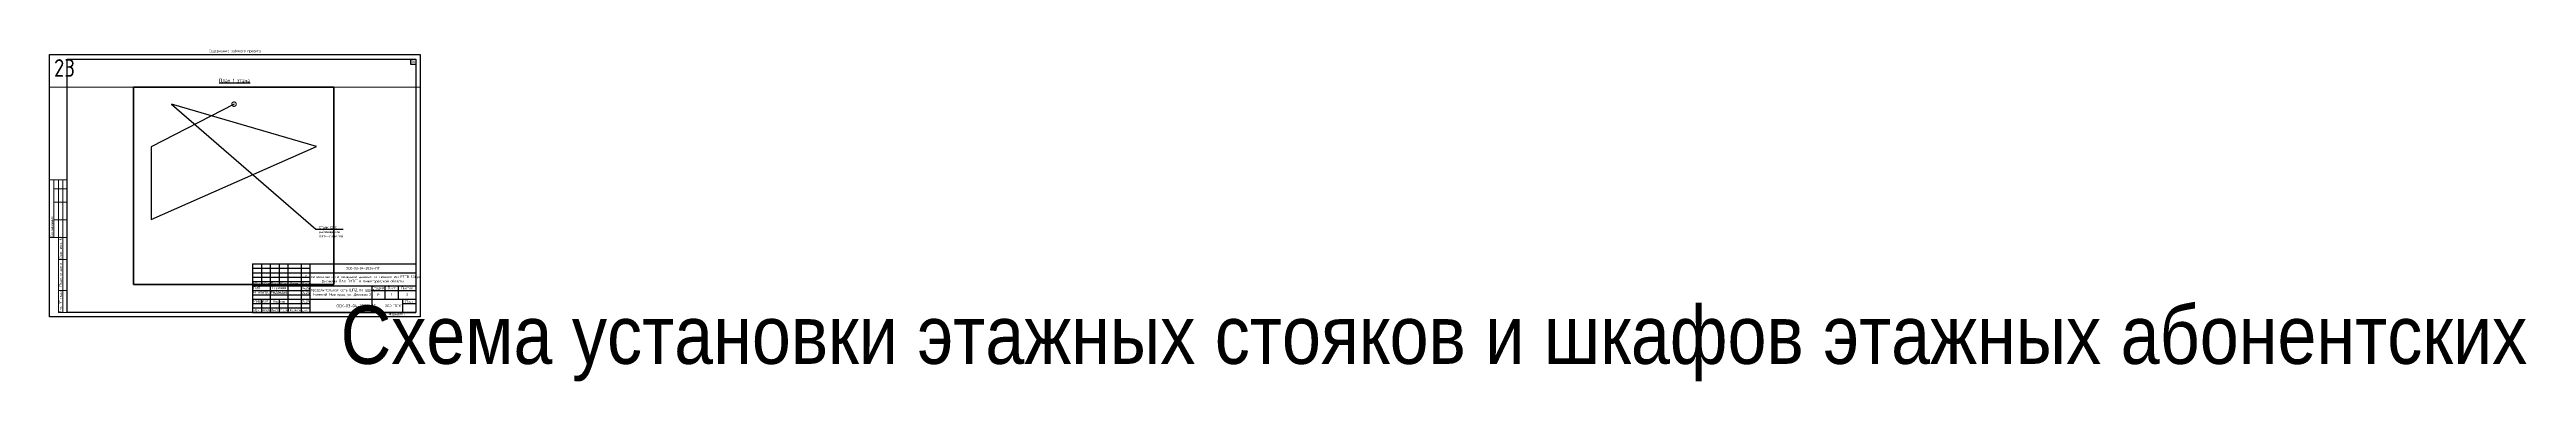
# Paper-space layout '30' of a CAD drawing. Extents: x 0 to 2806, y -73 to 303.
# The model-space entities are those that its viewports show. They can reach past a viewport. Long polylines and large blocks are cut down to what shows.
import ezdxf
from ezdxf import colors
from ezdxf.entities.mleader import LeaderData, LeaderLine
from ezdxf.enums import TextEntityAlignment as Align
from ezdxf.math import Vec2, Vec3

# ---------------------------------------------------------------- set-up
doc = ezdxf.new("R2018")
doc.units = 0
doc.header["$MEASUREMENT"] = 0
doc.layers.get('0').update_dxf_attribs({"linetype": 'CONTINUOUS'})
doc.layers.get('Defpoints').update_dxf_attribs({"linetype": 'CONTINUOUS'})
doc.layers.add('ВЭ', color=1, linetype='CONTINUOUS')
doc.styles.get("Standard").update_dxf_attribs({"font": ''})
doc.styles.add('мой', font='', dxfattribs={"width": 0.9, "height": 3})
doc.styles.get('Standard').set_extended_font_data('GOST Common')
doc.styles.get('мой').set_extended_font_data('GOST Common')
picture_1 = doc.add_image_def('image3.png', size_in_pixel=(967, 952))

# ---------------------------------------------------------------- blocks, each defined once
blk = doc.blocks.new('*T52')
at = {"color": 0, "linetype": 'ByBlock', "lineweight": -2, "transparency": 16777216}
for p, q in [((0, 0), (6, 0)), ((0, 0), (0, -6)), ((6, 0), (6, -6)), ((0, -6), (6, -6))]:
    blk.add_line(p, q, dxfattribs=at)
blk = doc.blocks.new('*T50')
at = {"color": 0, "linetype": 'ByBlock', "lineweight": -2, "transparency": 16777216}
for p, q in [((0, 0), (185, 0)), ((0, 0), (0, -55)), ((10, 0), (10, -25)), ((20, 0), (20, -55)), ((30, 0), (30, -25)), ((40, 0), (40, -55)), ((55, 0), (55, -55)), ((65, 0), (65, -55)), ((185, 0), (185, -55)), ((0, -5), (65, -5)), ((0, -10), (185, -10)), ((0, -15), (65, -15)), ((0, -20), (65, -20)), ((0, -25), (185, -25)), ((135, -25), (135, -55)), ((150, -25), (150, -40)), ((165, -25), (165, -40)), ((0, -30), (65, -30)), ((0, -35), (65, -35)), ((0, -40), (185, -40)), ((0, -45), (65, -45)), ((0, -50), (65, -50)), ((0, -55), (185, -55)), ((135, -30), (185, -30))]:
    blk.add_line(p, q, dxfattribs=at)
at = {"color": 0, "transparency": 16777216, "char_height": 3, "style": 'мой'}
for s, insert, width, attachment_point in [('ГИП', (1, -27.5), 18, 4), ('Изм.', (5, -22.5), 10, 5), ('{\\W0.7;Кол.уч}', (15, -22.5), 10, 5), ('Лист', (25, -22.5), 9, 5), ('Стрижов', (30, -27.5), 19, 5), ('{\\W0.75;№Док}', (35, -22.5), 10, 5), ('Подп.', (47.5, -22.5), 15, 5), ('Дата', (60, -22.5), 10, 5), ('04.24', (60, -27.5), 9, 5), ('Строительство сети передачи данных по технологии FTTB 1Gbps филиала ПАО "МТС" в Нижегородской области', (125, -17.5), 119, 5), ('ОСК-03-04-2024-ЛГ', (125, -5), 119, 5), ('Стадия', (142.5, -27.5), 14, 5), ('Лист', (157.5, -27.5), 14, 5), ('Листов', (175, -27.5), 19, 5), ('Н. контр.', (1, -32.5), 18, 4), ('Разработ.', (1, -42.5), 18, 4), ('Медведев', (30, -32.5), 19, 5), ('Костив', (30, -42.5), 19, 5), ('04.24', (60, -32.5), 9, 5), ('04.24', (60, -42.5), 9, 5), ('Распределительная сеть ШПД по адресу: г. Нижний Новгород, ул. Деловая 22 ', (100, -32.5), 69, 5), ('Р', (142.5, -35), 14, 5), ('ООО "ОСК"', (160, -47.5), 49, 5)]:
    blk.add_mtext(s, dxfattribs=dict(at, insert=insert, width=width, attachment_point=attachment_point))
blk = doc.blocks.new('*T51')
at = {"color": 0, "linetype": 'ByBlock', "lineweight": 30, "transparency": 16777216}
for p, q in [((0, 0), (185, 0)), ((0, 0), (0, -15)), ((10, 0), (10, -15)), ((20, 0), (20, -15)), ((30, 0), (30, -15)), ((40, 0), (40, -15)), ((55, 0), (55, -15)), ((65, 0), (65, -15)), ((185, 0), (185, -15)), ((0, -15), (185, -15))]:
    blk.add_line(p, q, dxfattribs=at)
at = {"color": 0, "linetype": 'ByBlock', "lineweight": -2, "transparency": 16777216}
for p, q in [((170, 0), (170, -15)), ((0, -5), (65, -5)), ((0, -10), (65, -10)), ((170, -5), (185, -5))]:
    blk.add_line(p, q, dxfattribs=at)
at = {"color": 0, "lineweight": 18, "transparency": 16777216, "attachment_point": 5, "style": 'мой'}
for s, insert, char_height, width in [('Изм.', (5, -12.5), 2.5, 9), ('Кол.уч', (15, -12.5), 2.5, 9), ('Лист', (25, -12.5), 2.5, 9), ('№ док', (35, -12.5), 2.5, 9), ('Подпись', (47.5, -12.5), 2.5, 14), ('Дата', (60, -12.5), 2.5, 9), ('ОСК-03-04-2024-ЛГ', (117.5, -7.5), 3.5, 104), ('Лист', (177.5, -2.5), 3, 14)]:
    blk.add_mtext(s, dxfattribs=dict(at, insert=insert, char_height=char_height, width=width))
blk = doc.blocks.new('*U49')
at = {"lineweight": 13}
for p, q in [((0, 90), (0, 155)), ((0, 155), (20, 155)), ((5, 90), (5, 155)), ((5, 145), (20, 145)), ((10, 90), (10, 155)), ((15, 90), (15, 155)), ((20, 90), (20, 155)), ((5, 130), (20, 130)), ((0, 90), (20, 90)), ((5, 110), (20, 110)), ((10, 5), (10, 90)), ((10, 90), (20, 90)), ((15, 5), (15, 90)), ((20, 5), (20, 90)), ((10, 65), (20, 65)), ((10, 30), (20, 30)), ((10, 5), (20, 5)), ((10, 5), (10, 5))]:
    blk.add_line(p, q, dxfattribs=at)
at = {"color": 8, "lineweight": 0}
blk.add_line((0, 90), (0, 90), dxfattribs=at)
for points in [[(0, 297), (420, 297), (420, 0), (0, 0)], [(20, 292), (415, 292), (415, 5), (20, 5)]]:
    blk.add_lwpolyline(points, close=True)
for name, p in [('*T52', (409, 292)), ('*T50', (230, 60)), ('*T51', (230, 20))]:
    blk.add_blockref(name, p)
at = {"lineweight": 9, "insert": (2.5, 90.5), "char_height": 3, "width": 64, "attachment_point": 4, "rotation": 90, "style": 'мой'}
blk.add_mtext('{\\C256;Согласовано}', dxfattribs=at)
at = {"lineweight": 13, "char_height": 3, "attachment_point": 5, "rotation": 90, "style": 'мой'}
for s, insert, width in [('Взам. инв. №', (12.5, 77.5), 24), ('Подп. и дата', (12.5, 47.5), 34), ('Инв. № подл.', (12.5, 17.5), 24)]:
    blk.add_mtext(s, dxfattribs=dict(at, insert=insert, width=width))
at = {"insert": (384.2, 4.5), "char_height": 3, "width": 40.585, "attachment_point": 1, "style": 'мой'}
blk.add_mtext('Формат', dxfattribs=at)
at = {"style": 'мой', "width": 0.9}
for tag, p in [('лист', (412, 289)), ('НОМЕР_ЛИСТА', (387.5, 25.3)), ('К_ЛИСТОВ', (405, 25.3))]:
    blk.add_attdef(tag, text='', height=3, dxfattribs=at).set_placement(p, align=Align.MIDDLE_CENTER)
at = {"color": 7, "lineweight": 0, "ltscale": 0.1, "style": 'мой', "width": 0.9}
blk.add_attdef('ШИФР_ПРОЕКТА', text='', height=3, dxfattribs=at).set_placement((373, 55), align=Align.MIDDLE_LEFT)
at = {"lineweight": 30, "width": 0.9}
blk.add_attdef('НАЗВАНИЕ_ЛИСТА', text='', height=3, dxfattribs=at).set_placement((329.8, 12.7), align=Align.MIDDLE_CENTER)
at = {"style": 'мой', "width": 0.9}
blk.add_attdef('ФОРМАТ', text='', height=3, dxfattribs=at).set_placement((397.9, 3), align=Align.MIDDLE_LEFT)
blk = doc.blocks.new('*U19')
at = {"color": 7, "linetype": 'Continuous', "lineweight": 15}
blk.add_lwpolyline([(-210, -148.5), (210, -148.5), (210, 148.5), (-210, 148.5)], close=True, dxfattribs=at)
blk = doc.blocks.new('*U20')
at = {"color": 0, "linetype": 'ByBlock', "lineweight": -2, "transparency": 16777216}
blk.add_blockref('*U19', (2712, 0), dxfattribs=at)
blk = doc.blocks.new('_DotSmall')
at = {"color": 0, "linetype": 'ByBlock', "lineweight": 15, "const_width": 0.5}
blk.add_lwpolyline([(-0.0625, 0, 1), (0.0625, 0, 1)], format="xyb", close=True, dxfattribs=at)
blk = doc.blocks.new('*T549')
at = {"layer": 'Defpoints', "color": 8, "linetype": 'ByBlock', "lineweight": 0, "transparency": 16777216}
for p, q in [((0, 0), (4488, 0)), ((0, 0), (0, -36.7)), ((452, 0), (452, -36.7)), ((904, 0), (904, -36.7)), ((1356, 0), (1356, -36.7)), ((1808, 0), (1808, -36.7)), ((2260, 0), (2260, -36.7)), ((2712, 0), (2712, -36.7)), ((3164, 0), (3164, -36.7)), ((3584, 0), (3584, -36.7)), ((4036, 0), (4036, -36.7)), ((4488, 0), (4488, -36.7)), ((0, -36.7), (4488, -36.7))]:
    blk.add_line(p, q, dxfattribs=at)
at = {"layer": 'Defpoints', "color": 5, "linetype": 'Continuous', "lineweight": 0, "transparency": 16777216, "char_height": 20, "attachment_point": 1, "style": 'мой'}
for s, insert, width in [('{\\fGOST Common|b0|i0|c204|p34;15}', (5, -5), 442), ('{\\fGOST Common|b0|i0|c204|p34;27', (457, -5), 442), ('23', (909, -5), 442), ('20', (1361, -5), 442), ('21', (1813, -5), 442), ('22', (2265, -5), 442), ('23', (2717, -5), 442), ('24', (3169, -5), 410), ('25', (3589, -5), 442), ('26', (4041, -5), 442)]:
    blk.add_mtext(s, dxfattribs=dict(at, insert=insert, width=width))

msp = doc.modelspace()

# ---------------------------------------------------------------- block references
at = {"color": 7, "linetype": 'Continuous', "lineweight": 15}
msp.add_blockref('*U20', (6985, 2813.5), dxfattribs=at)
msp.add_blockref('*T549', (6775, 2962))

# ---------------------------------------------------------------- texts
at = {"color": 7, "insert": (9679, 2934.8), "char_height": 4, "width": 32.985, "attachment_point": 1, "style": 'мой'}
msp.add_mtext('\\pxi-4,l4,sm1,t2;{\\fGOST Common|b0|i0|c204|p34;\\LПлан 1 этажа}', dxfattribs=at)

# ---------------------------------------------------------------- pictures from other files: only their frames are drawn
at = {"color": 7, "linetype": 'Continuous', "lineweight": 50}
image = msp.add_image(picture_1, insert=(9582, 2701.7), size_in_units=(227.1, 223.6), dxfattribs=at)
image.dxf.flags = 7

# ---------------------------------------------------------------- leaders
at = {"color": 1, "linetype": 'Continuous', "lineweight": 15}
ml = msp.add_multileader_mtext('Standard', dxfattribs=at)
ml.set_content('{\\fGOST Common|b0|i0|c204|p34;\\C7;Стояк ДРС\\fGOST Common|b0|i0|c0|p34;,\\P\\fGOST Common|b0|i0|c204|p34;размещение патч\\fGOST Common|b0|i0|c0|p34;-\\fGOST Common|b0|i0|c204|p34;панелей}', color=1, style='мой')
ml.set_leader_properties()
ml.set_arrow_properties(name='DOTSMALL')
ml.build(insert=Vec2(0, 0))
ml.multileader.update_dxf_attribs({"text_left_attachment_type": 6, "text_right_attachment_type": 6, "dogleg_length": 10, "arrow_head_size": 10})
ctx = ml.context
ctx.base_point, ctx.char_height, ctx.arrow_head_size, ctx.landing_gap_size, ctx.plane_origin = Vec3(9792.4, 2764.4), 3, 10, 0.09, Vec3(10125.4, 3071.7)
ctx.left_attachment, ctx.right_attachment = 6, 6
notes = []
notes.append((ctx, [(0, (1, 1, 0), (9788.8, 2764.4), (1, 0), 3.59, [(0, [(9696, 2906), (9602, 2857.5), (9602, 2775.5), (9789.5, 2858), (9625, 2906)], 0, [])])]))
ctx.mtext.insert, ctx.mtext.width, ctx.mtext.defined_height, ctx.mtext.flow_direction = Vec3(9792.5, 2768), 27, 12.7, 5
for ctx, leaders in notes:
    for number, flags, end, landing, length, lines in leaders:
        leader = LeaderData()
        leader.index, (leader.has_last_leader_line, leader.has_dogleg_vector, leader.attachment_direction) = number, flags
        leader.last_leader_point, leader.dogleg_vector, leader.dogleg_length = Vec3(end), Vec3(landing), length
        for number, points, colour, breaks in lines:
            line = LeaderLine()
            line.index, line.vertices, line.color, line.breaks = number, Vec3.list(points), colors.encode_raw_color(colour), breaks
            leader.lines.append(line)
        ctx.leaders.append(leader)

psp = doc.layouts.new('30')

# ---------------------------------------------------------------- block references
ref = psp.add_blockref('*U49', (0, 0))
ref.add_attrib('лист', '36', dxfattribs={"height": 3, "style": 'мой', "width": 0.9}).set_placement((412, 289), align=Align.MIDDLE_CENTER)
ref.add_attrib('НОМЕР_ЛИСТА', '1', dxfattribs={"height": 3, "style": 'мой', "width": 0.9}).set_placement((387.5, 25.2), align=Align.MIDDLE_CENTER)
ref.add_attrib('К_ЛИСТОВ', '3', dxfattribs={"height": 3, "style": 'мой', "width": 0.9}).set_placement((405, 25.2), align=Align.MIDDLE_CENTER)
lines = psp.add_mtext('\\W0.9000;Схема установки этажных стояков и шкафов этажных абонентских', dxfattribs={"insert": (329.8, 12.7), "char_height": 66, "attachment_point": 1})
ref.add_attrib('НАЗВАНИЕ_ЛИСТА', '', (329.8, 12.7)).embed_mtext(lines)
ref.add_attrib('Чертеж', 'Содержание рабочего проекта', dxfattribs={"height": 3, "style": 'мой', "width": 0.9}).set_placement((210, 301.2), align=Align.MIDDLE_CENTER)
ref.add_attrib('ФОРМАТ', 'А3', dxfattribs={"height": 3, "style": 'мой', "width": 0.9}).set_placement((397.8, 3), align=Align.MIDDLE_LEFT)

# ---------------------------------------------------------------- viewports
at = {"layer": 'ВЭ', "color": 1, "view_target_point": (6985.1, 2813.5)}
psp.add_viewport(center=(210, 148.5), size=(420, 297), view_center_point=(2711.9, 0.1), view_height=297.004, dxfattribs=at)

doc.saveas('drawing.dxf')
